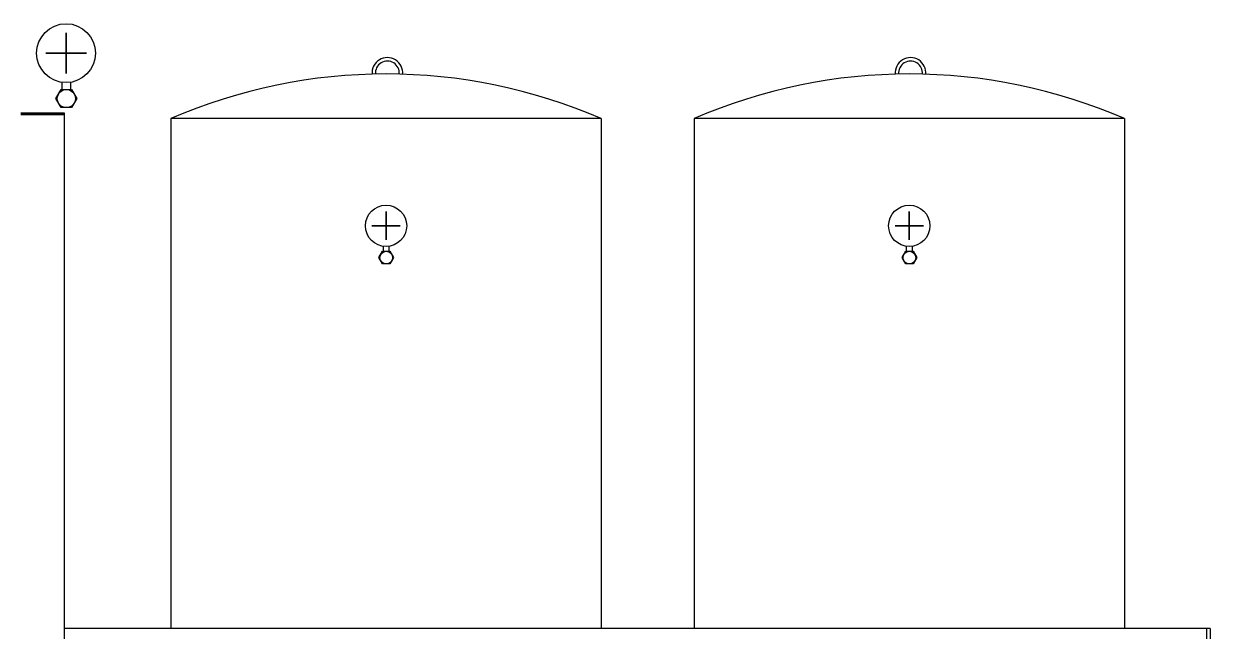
# Model space of a CAD drawing. Header units: centimetres. Extents: x 392964 to 515689, y 49661 to 58661.
# Drawn here: x 512082.7 to 512306.9, y 54139.2 to 54254 of the extents above; entities that cross this region are included whole.
import ezdxf

# ---------------------------------------------------------------- set-up
doc = ezdxf.new("R2010")
doc.units = ezdxf.units.CM
doc.layers.get('0').update_dxf_attribs({"lineweight": 9})
doc.layers.add('ANA ORTA', color=7, linetype='Continuous', lineweight=30)
doc.layers.add('EKSEN', color=9, linetype='Continuous', lineweight=35)

# ---------------------------------------------------------------- blocks, each defined once
blk = doc.blocks.new('G$CDA5BA388')
at = {"layer": 'ANA ORTA', "ltscale": 0.5}
for p, q in [((319.2, 593.42), (300.13, 593.42)), ((319.2, 592.78), (300.13, 592.78)), ((300.13, 592.78), (319.2, 592.78)), ((319.2, 592.78), (319.2, 593.42)), ((319.2, 71.51), (319.2, 592.78)), ((555.12, 591.06), (366.01, 591.06)), ((366.01, 591.06), (366.01, 366.79)), ((555.12, 591.06), (555.12, 366.79)), ((785.06, 591.06), (595.94, 591.06)), ((595.94, 591.06), (595.94, 366.79)), ((785.06, 591.06), (785.06, 366.79))]:
    blk.add_line(p, q, dxfattribs=at)
at = {"layer": 'ANA ORTA'}
for p, q in [((822.8, 366.79), (319.2, 366.79)), ((821.21, 366.79), (821.21, 332.47)), ((822.8, 366.79), (822.8, 332.47))]:
    blk.add_line(p, q, dxfattribs=at)
at = {"layer": 'ANA ORTA', "ltscale": 0.5}
for points in [[(318.12, 606.97), (318.12, 603.84), (322.03, 603.84), (322.03, 607.01)], [(459.27, 534.92), (459.27, 532.72), (462, 532.72), (462, 534.94)], [(689.2, 534.92), (689.2, 532.72), (691.94, 532.72), (691.94, 534.94)]]:
    blk.add_lwpolyline(points, dxfattribs=at)
for points in [[(315.48, 599.85), (317.78, 603.84), (322.38, 603.84), (324.68, 599.85), (322.38, 595.87), (317.78, 595.87)], [(457.42, 529.93), (459.03, 532.72), (462.25, 532.72), (463.86, 529.93), (462.25, 527.14), (459.03, 527.14)], [(687.35, 529.93), (688.96, 532.72), (692.18, 532.72), (693.79, 529.93), (692.18, 527.14), (688.96, 527.14)]]:
    blk.add_lwpolyline(points, close=True, dxfattribs=at)
for centre, radius in [((319.97, 619.8), 12.95), ((320.08, 599.85), 3.99), ((460.57, 543.9), 9.07), ((690.5, 543.9), 9.07), ((460.64, 529.93), 2.79), ((690.57, 529.93), 2.79)]:
    blk.add_circle(centre, radius, dxfattribs=at)
for centre, radius, start, end in [((461.15, 611.11), 6.74, 354.4009, 185.13), ((461.15, 611.11), 5.24, 353.5461, 185.9848), ((691.09, 611.11), 6.74, 354.4009, 185.13), ((691.09, 611.11), 5.24, 353.5461, 185.9848), ((460.57, 372.54), 238.11, 66.6012, 113.3988), ((690.5, 372.54), 238.11, 66.6012, 113.3988)]:
    blk.add_arc(centre, radius, start, end, dxfattribs=at)
at = {"layer": 'EKSEN', "ltscale": 0.5}
for p, q in [((319.97, 610.9), (319.97, 628.7)), ((311.07, 619.8), (328.87, 619.8)), ((460.57, 537.67), (460.57, 550.13)), ((690.5, 537.67), (690.5, 550.13)), ((454.34, 543.9), (466.8, 543.9)), ((684.27, 543.9), (696.73, 543.9))]:
    blk.add_line(p, q, dxfattribs=at)

msp = doc.modelspace()

# ---------------------------------------------------------------- block references
at = {"ltscale": 3, "xscale": 0.4299798075364286, "yscale": 0.4299798075364286, "zscale": 0.4299798075364286}
msp.add_blockref('G$CDA5BA388', (511953.12, 53981.98), dxfattribs=at)

doc.saveas('drawing.dxf')
